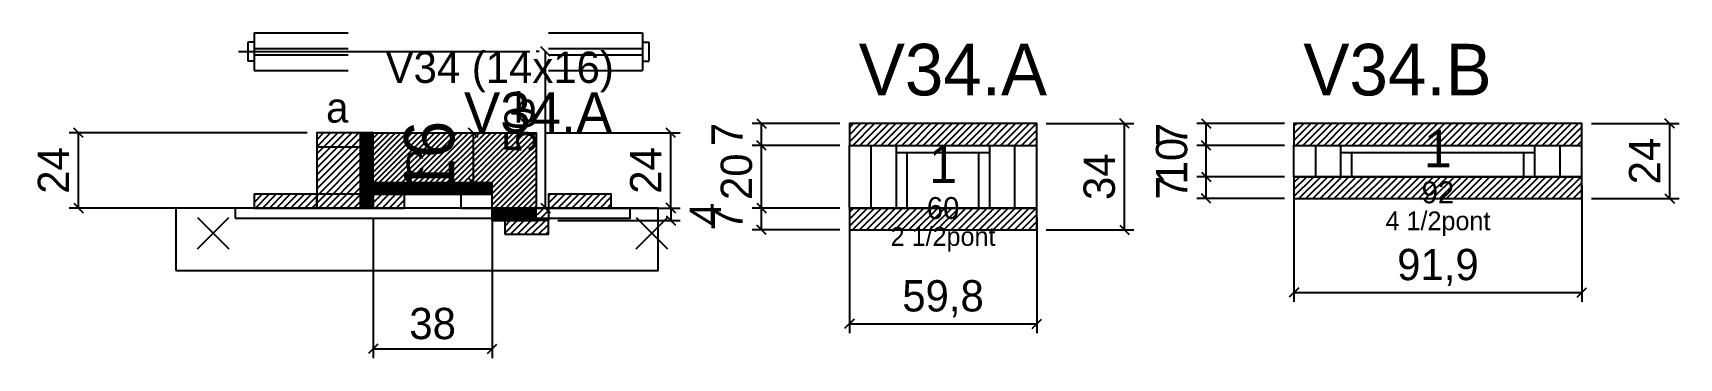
# Model space of a CAD drawing. Extents: x -69 to 457, y -68 to 36.
import ezdxf
from ezdxf.enums import TextEntityAlignment as Align

# ---------------------------------------------------------------- set-up
doc = ezdxf.new("R2010")
doc.units = 0
for name, color, linetype in [('5', 5, 'Continuous'), ('barrote', 126, 'Continuous'), ('CONCRETO', 251, 'Continuous'), ('COTA', 241, 'Continuous'), ('Cota Seção (2x)', 241, 'Continuous'), ('detalhes', 7, 'Continuous'), ('Hachura', 251, 'Continuous'), ('Madeira', 126, 'Continuous'), ('NOMENCLATURA', 7, 'Continuous'), ('Painéis', 200, 'Continuous'), ('presilha', 224, 'Continuous'), ('SARR_2.2x7', 40, 'Continuous'), ('SARR_3.5x7', 81, 'Continuous'), ('SCO-___-LAJ', 224, 'Continuous'), ('TENSOR', 224, 'Continuous'), ('texto', 7, 'Continuous'), ('Texto Seção', 7, 'Continuous')]:
    doc.layers.add(name, color=color, linetype=linetype)
doc.dimstyles.new('PAINEL', dxfattribs={"dimtxt": 10, "dimasz": 3, "dimexe": 3, "dimexo": 3, "dimgap": 3, "dimtad": 1, "dimblk": 'OBLIQUE', "dimblk1": 'OBLIQUE', "dimcen": 2.5, "dimclrd": 4, "dimclre": 4, "dimclrt": 240, "dimazin": 3, "dimtfac": 1, "dimtmove": 0, "dimatfit": 3})
doc.dimstyles.new('SECAO2X', dxfattribs={"dimtxt": 16, "dimasz": 3, "dimexe": 3, "dimexo": 3, "dimgap": 3, "dimtad": 1, "dimblk": 'OBLIQUE', "dimblk1": 'OBLIQUE', "dimcen": 2.5, "dimclrd": 4, "dimclre": 4, "dimclrt": 240, "dimazin": 3, "dimtfac": 1, "dimtmove": 0, "dimatfit": 3})

# ---------------------------------------------------------------- blocks, each defined once
blk = doc.blocks.new('_OBLIQUE')
at = {"color": 0, "linetype": 'BYBLOCK'}
blk.add_line((-0.5, -0.5), (0.5, 0.5), dxfattribs=at)

msp = doc.modelspace()

# ---------------------------------------------------------------- hatches: boundary and pattern name
at = {"layer": 'COTA'}
h = msp.add_hatch(dxfattribs=at)
h.set_pattern_fill('ANSI31', scale=0.5)
h.paths.add_polyline_path([(192, 0), (251.8, 0), (251.8, 7), (192, 7)])
h = msp.add_hatch(dxfattribs=at)
h.set_pattern_fill('ANSI31', scale=0.5)
h.paths.add_polyline_path([(333.9, 0), (425.8, 0), (425.8, 7), (333.9, 7)])
h = msp.add_hatch(dxfattribs=at)
h.set_pattern_fill('ANSI31', scale=0.4)
h.paths.add_polyline_path([(40, -12), (40, 4), (92, 4), (92, -20), (78, -20), (78, -12)])
h = msp.add_hatch(dxfattribs=at)
h.set_pattern_fill('ANSI31', scale=0.5)
h.paths.add_polyline_path([(333.9, -17), (425.8, -17), (425.8, -10), (333.9, -10)])
h = msp.add_hatch(dxfattribs=at)
h.set_pattern_fill('ANSI31', scale=0.5)
h.paths.add_polyline_path([(192, -27), (251.8, -27), (251.8, -20), (192, -20)])
at = {"layer": 'Hachura'}
h = msp.add_hatch(dxfattribs=at)
h.set_pattern_fill('ANSI31', scale=0.5)
h.paths.add_polyline_path([(22, -20), (36, -20), (36, 4), (22, 4)])
h = msp.add_hatch(dxfattribs=at)
h.set_pattern_fill('ANSI31', scale=0.5)
h.paths.add_polyline_path([(22, -0.4), (36, -0.4), (36, 4), (22, 4)])
h = msp.add_hatch(dxfattribs=at)
h.set_pattern_fill('SOLID')
h.paths.add_polyline_path([(36, -20), (40, -20), (40, 4), (36, 4)])
h = msp.add_hatch(dxfattribs=at)
h.set_pattern_fill('ANSI31', scale=0.5)
h.paths.add_polyline_path([(2, -20), (22, -20), (22, -15.6), (2, -15.6)])
h = msp.add_hatch(dxfattribs=at)
h.set_pattern_fill('SOLID')
h.paths.add_polyline_path([(40, -15.6), (78, -15.6), (78, -12), (40, -12)])
h = msp.add_hatch(dxfattribs=at)
h.set_pattern_fill('ANSI31', scale=0.5)
h.paths.add_polyline_path([(40, -20), (50, -20), (50, -15.6), (40, -15.6)])
h = msp.add_hatch(dxfattribs=at)
h.set_pattern_fill('ANSI31', scale=0.5)
h.paths.add_polyline_path([(96, -20), (116, -20), (116, -15.6), (96, -15.6)])
h = msp.add_hatch(dxfattribs=at)
h.set_pattern_fill('SOLID')
h.paths.add_polyline_path([(78, -20), (82, -20), (82, -24), (78, -24)])
h = msp.add_hatch(dxfattribs=at)
h.set_pattern_fill('SOLID')
h.paths.add_polyline_path([(78, -24), (92, -24), (92, -20), (78, -20)])
h = msp.add_hatch(dxfattribs=at)
h.set_pattern_fill('ANSI31', scale=0.5)
h.paths.add_polyline_path([(82, -20), (96, -20), (96, -24), (82, -24)])
h = msp.add_hatch(dxfattribs=at)
h.set_pattern_fill('ANSI31', scale=0.5)
h.paths.add_polyline_path([(82, -28.4), (96, -28.4), (96, -24), (82, -24)])

# ---------------------------------------------------------------- linework, layer by layer
for p, q in [((0, 33), (0, 27)), ((2, 33), (0, 33)), ((2, 36), (32, 36)), ((2, 36), (2, 24)), ((96, 36), (126, 36)), ((126, 36), (126, 24)), ((126, 33), (128, 33)), ((128, 33), (128, 27)), ((2, 27), (0, 27)), ((2, 31), (32, 31)), ((2, 29), (32, 29)), ((96, 31), (126, 31)), ((96, 29), (126, 29)), ((126, 27), (128, 27)), ((2, 24), (32, 24)), ((96, 24), (126, 24))]:
    msp.add_line(p, q)
at = {"layer": 'barrote'}
msp.add_lwpolyline([(-23, -40), (131, -40), (131, -20), (-23, -20)], close=True, dxfattribs=at)
at = {"layer": 'CONCRETO'}
msp.add_lwpolyline([(40, -12), (40, 4), (92, 4), (92, -20), (78, -20), (78, -12)], close=True, dxfattribs=at)
at = {"layer": 'Madeira'}
for points in [[(22, -20), (36, -20), (36, 4), (22, 4)], [(22, -0.4), (36, -0.4), (36, 4), (22, 4)], [(2, -20), (22, -20), (22, -15.6), (2, -15.6)], [(22, -20), (36, -20), (36, -15.6), (22, -15.6)], [(40, -20), (50, -20), (50, -15.6), (40, -15.6)], [(68, -20), (78, -20), (78, -15.6), (68, -15.6)], [(96, -20), (116, -20), (116, -15.6), (96, -15.6)], [(82, -20), (96, -20), (96, -24), (82, -24)], [(82, -28.4), (96, -28.4), (96, -24), (82, -24)]]:
    msp.add_lwpolyline(points, close=True, dxfattribs=at)
at = {"layer": 'Painéis'}
for p, q in [((192, 0), (251.8, 0)), ((192, -20), (192, 0)), ((251.8, -20), (251.8, 0)), ((333.9, 0), (425.8, 0)), ((333.9, -10), (333.9, 0)), ((425.8, -10), (425.8, 0)), ((333.9, -10), (425.8, -10)), ((192, -20), (251.8, -20))]:
    msp.add_line(p, q, dxfattribs=at)
for points in [[(36, -20), (40, -20), (40, 4), (36, 4)], [(40, -15.6), (78, -15.6), (78, -12), (40, -12)], [(78, -20), (82, -20), (82, -24), (78, -24)], [(78, -24), (92, -24), (92, -20), (78, -20)]]:
    msp.add_lwpolyline(points, close=True, dxfattribs=at)
at = {"layer": 'presilha'}
for p, q in [((-16, -33), (-6, -23)), ((-16, -23), (-6, -33)), ((124, -33), (134, -23)), ((124, -23), (134, -33))]:
    msp.add_line(p, q, dxfattribs=at)
at = {"layer": 'SARR_2.2x7'}
for p, q in [((199, -20), (199, 0)), ((244.8, -20), (244.8, 0)), ((340.9, -10), (340.9, 0)), ((418.8, -10), (418.8, 0)), ((207, -2.2), (236.8, -2.2)), ((348.9, -2.2), (410.8, -2.2))]:
    msp.add_line(p, q, dxfattribs=at)
at = {"layer": 'SARR_3.5x7'}
for p, q in [((207, -20), (207, 0)), ((236.8, -20), (236.8, 0)), ((348.9, -10), (348.9, 0)), ((410.8, -10), (410.8, 0)), ((210.5, -20), (210.5, -2.2)), ((233.3, -20), (233.3, -2.2)), ((352.4, -10), (352.4, -2.2)), ((407.3, -10), (407.3, -2.2)), ((348.9, -10), (352.4, -10)), ((407.3, -10), (410.8, -10)), ((207, -20), (210.5, -20)), ((233.3, -20), (236.8, -20))]:
    msp.add_line(p, q, dxfattribs=at)
at = {"layer": 'SCO-___-LAJ'}
for points in [[(192, 0), (251.8, 0), (251.8, 7), (192, 7)], [(333.9, 0), (425.8, 0), (425.8, 7), (333.9, 7)], [(333.9, -17), (425.8, -17), (425.8, -10), (333.9, -10)], [(-4, -23.2), (122, -23.2), (122, -20), (-4, -20)], [(192, -27), (251.8, -27), (251.8, -20), (192, -20)]]:
    msp.add_lwpolyline(points, close=True, dxfattribs=at)
at = {"layer": 'TENSOR'}
msp.add_line((-3, 30), (90, 30), dxfattribs=at)

# ---------------------------------------------------------------- texts
at = {"layer": '5'}
for s, height, p in [('1', 12, (221.9, -6)), ('1', 12, (379.85, -1)), ('92', 7, (379.85, -15)), ('60', 7, (221.9, -20))]:
    msp.add_text(s, height=height, dxfattribs=at).set_placement(p, align=Align.MIDDLE_CENTER)
at = {"layer": 'detalhes'}
for s, p in [('b', (85, 7.3)), ('a', (25, 7.3)), ('c', (50, -9.5))]:
    msp.add_text(s, height=9.6, dxfattribs=at).set_placement(p)
at = {"layer": 'NOMENCLATURA'}
for s, p in [('V34.A', (195, 16)), ('V34.B', (336.9, 16))]:
    msp.add_text(s, height=16.5, dxfattribs=at).set_placement(p)
at = {"layer": 'texto', "char_height": 6, "attachment_point": 5}
for s, insert in [('4 1/2pont', (379.85, -25)), ('2 1/2pont', (221.9, -30))]:
    msp.add_mtext(s, dxfattribs=dict(at, insert=insert))
at = {"layer": 'Texto Seção'}
for s, height, p in [('V34 (14x16)', 10, (44, 20)), ('V34.A', 13, (69, 4))]:
    msp.add_text(s, height=height, dxfattribs=at).set_placement(p)

# ---------------------------------------------------------------- dimensions: what is measured, and where the dimension line sits
at = {"layer": 'COTA'}
for base, p1, p2 in [((95, -20), (96, -20), (96, 30)), ((-54, -20), (2, -20), (22, 4)), ((135, -20), (92, -20), (92, 4)), ((164, 0), (192, 0), (192, 7)), ((279.8, -27), (251.8, -27), (251.8, 7)), ((305.9, 0), (333.9, 0), (333.9, 7)), ((453.8, -17), (425.8, -17), (425.8, 7)), ((164, -20), (192, -20), (192, 0)), ((305.9, -10), (333.9, -10), (333.9, 0)), ((305.9, -17), (333.9, -17), (333.9, -10)), ((135, -20), (96, -20), (96, -24)), ((164, -27), (192, -27), (192, -20))]:
    msp.add_linear_dim(base=base, p1=p1, p2=p2, angle=90, dimstyle='PAINEL', dxfattribs=at).render()
for base, p1, p2 in [((333.9, -47), (333.9, -10), (425.8, -10)), ((40, -65), (40, -20), (78, -20)), ((192, -57), (192, -20), (251.8, -20))]:
    msp.add_linear_dim(base=base, p1=p1, p2=p2, dimstyle='PAINEL', dxfattribs=at).render()
at = {"layer": 'Cota Seção (2x)'}
msp.add_linear_dim(base=(72, -12), p1=(40, -12), p2=(40, 4), angle=90, dimstyle='SECAO2X', dxfattribs=at).render()

doc.saveas('drawing.dxf')
